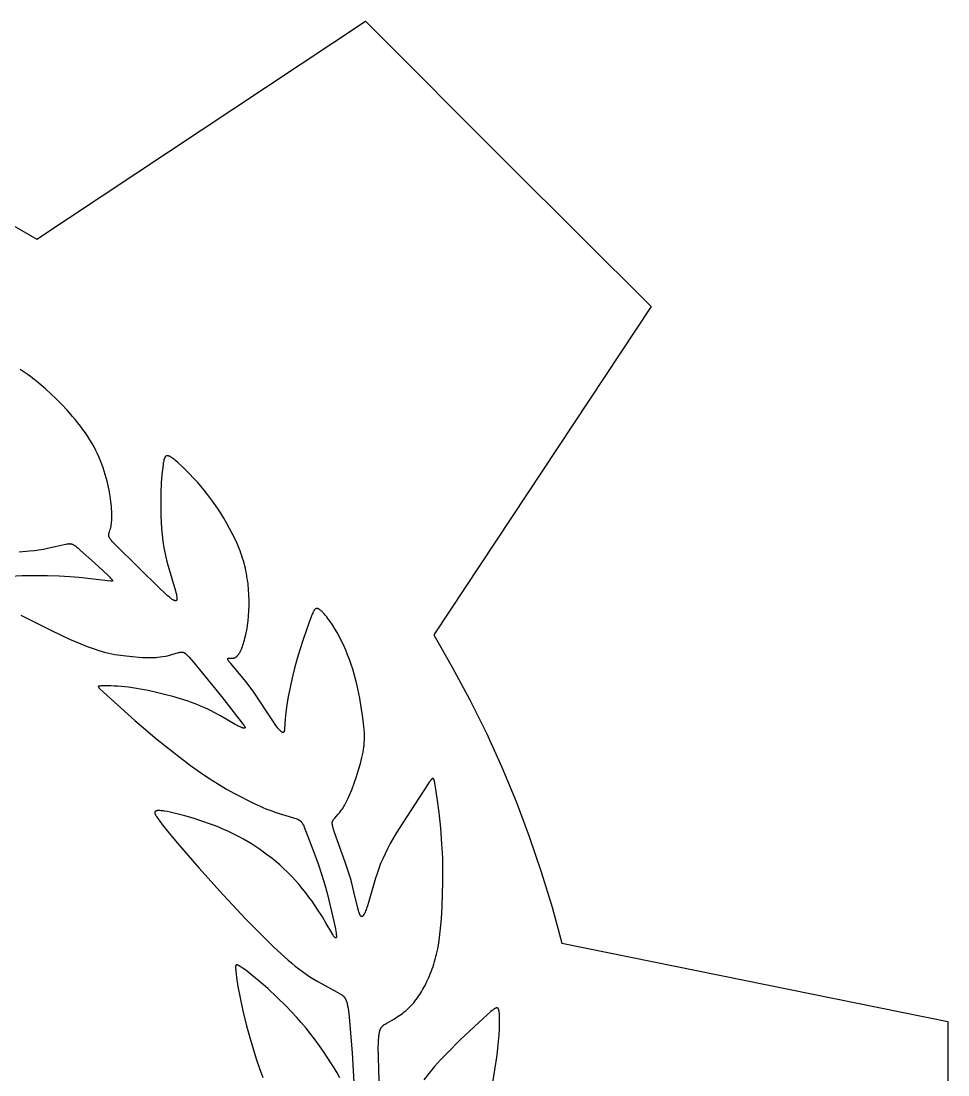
# Model space of a CAD drawing. Extents: x 8280 to 8757, y 218 to 430.
# Drawn here: x 8684.7 to 8757.4, y 323.9 to 406.6 of the extents above; entities that cross this region are included whole.
import ezdxf

# ---------------------------------------------------------------- set-up
doc = ezdxf.new("R2010")
doc.units = 0
doc.header["$MEASUREMENT"] = 0
doc.layers.add('MAKE2D$VISIBLE$CURVES', color=7, linetype='CONTINUOUS')

msp = doc.modelspace()

# ---------------------------------------------------------------- linework, layer by layer
at = {"layer": 'MAKE2D$VISIBLE$CURVES', "color": 7}
for points in [[(8683.409, 390.993), (8685.934, 389.544), (8711.734, 406.65), (8722.928, 395.431), (8734.151, 384.241), (8717.085, 358.482), (8718.546, 355.951), (8719.925, 353.374), (8721.219, 350.754), (8722.428, 348.093), (8723.55, 345.394), (8724.583, 342.66), (8725.527, 339.894), (8726.381, 337.099), (8727.143, 334.278), (8757.435, 328.14), (8757.417, 312.291)], [(8712.878, 321.812), (8712.771, 324.253), (8712.742, 325.488), (8712.741, 326.036), (8712.751, 326.509), (8712.762, 326.712), (8712.776, 326.893), (8712.784, 326.975), (8712.793, 327.053), (8712.804, 327.126), (8712.815, 327.194), (8712.827, 327.258), (8712.841, 327.318), (8712.855, 327.374), (8712.863, 327.401), (8712.871, 327.427), (8712.879, 327.452), (8712.887, 327.476), (8712.896, 327.499), (8712.905, 327.522), (8712.914, 327.543), (8712.924, 327.564), (8712.933, 327.585), (8712.943, 327.604), (8712.954, 327.623), (8712.964, 327.641), (8712.975, 327.659), (8712.987, 327.676), (8712.998, 327.693), (8713.01, 327.709), (8713.022, 327.724), (8713.034, 327.739), (8713.047, 327.754), (8713.06, 327.768), (8713.073, 327.782), (8713.087, 327.795), (8713.101, 327.809), (8713.115, 327.821), (8713.13, 327.834), (8713.144, 327.846), (8713.16, 327.858), (8713.175, 327.87), (8713.207, 327.893), (8713.24, 327.915), (8713.275, 327.937), (8713.348, 327.981), (8713.998, 328.357), (8714.214, 328.492), (8714.437, 328.642), (8714.55, 328.722), (8714.663, 328.805), (8714.776, 328.893), (8714.888, 328.984), (8714.998, 329.08), (8715.107, 329.179), (8715.213, 329.282), (8715.318, 329.389), (8715.42, 329.501), (8715.519, 329.616), (8715.617, 329.735), (8715.713, 329.857), (8715.806, 329.984), (8715.897, 330.114), (8715.987, 330.247), (8716.074, 330.384), (8716.159, 330.525), (8716.243, 330.669), (8716.324, 330.816), (8716.404, 330.966), (8716.557, 331.277), (8716.704, 331.599), (8716.842, 331.935), (8716.909, 332.108), (8716.973, 332.285), (8717.035, 332.466), (8717.094, 332.65), (8717.151, 332.839), (8717.206, 333.032), (8717.258, 333.229), (8717.307, 333.431), (8717.354, 333.637), (8717.398, 333.848), (8717.477, 334.284), (8717.544, 334.74), (8717.6, 335.211), (8717.647, 335.695), (8717.685, 336.187), (8717.741, 337.176), (8717.806, 339.078), (8717.815, 340.009), (8717.795, 340.994), (8717.736, 342.084), (8717.634, 343.3), (8717.504, 344.538), (8717.365, 345.66), (8717.239, 346.53), (8717.211, 346.692), (8717.185, 346.831), (8717.172, 346.892), (8717.16, 346.947), (8717.147, 346.996), (8717.141, 347.019), (8717.134, 347.041), (8717.128, 347.061), (8717.121, 347.079), (8717.115, 347.097), (8717.108, 347.113), (8717.105, 347.12), (8717.102, 347.128), (8717.098, 347.135), (8717.095, 347.141), (8717.091, 347.147), (8717.088, 347.153), (8717.084, 347.159), (8717.081, 347.164), (8717.077, 347.169), (8717.076, 347.172), (8717.074, 347.174), (8717.072, 347.176), (8717.07, 347.179), (8717.068, 347.181), (8717.067, 347.183), (8717.065, 347.185), (8717.063, 347.187), (8717.061, 347.188), (8717.059, 347.19), (8717.057, 347.192), (8717.055, 347.193), (8717.054, 347.195), (8717.052, 347.196), (8717.05, 347.197), (8717.048, 347.199), (8717.046, 347.2), (8717.044, 347.201), (8717.042, 347.202), (8717.04, 347.203), (8717.038, 347.204), (8717.036, 347.205), (8717.034, 347.205), (8717.032, 347.206), (8717.03, 347.207), (8717.028, 347.207), (8717.026, 347.208), (8717.024, 347.208), (8717.022, 347.208), (8717.02, 347.209), (8717.018, 347.209), (8717.016, 347.209), (8717.013, 347.209), (8717.011, 347.209), (8717.009, 347.209), (8717.007, 347.208), (8717.005, 347.208), (8717.003, 347.208), (8717, 347.207), (8716.998, 347.207), (8716.996, 347.206), (8716.994, 347.206), (8716.991, 347.205), (8716.989, 347.204), (8716.987, 347.203), (8716.984, 347.202), (8716.982, 347.201), (8716.98, 347.2), (8716.977, 347.199), (8716.975, 347.198), (8716.973, 347.197), (8716.97, 347.196), (8716.968, 347.194), (8716.965, 347.193), (8716.961, 347.19), (8716.956, 347.186), (8716.95, 347.183), (8716.945, 347.179), (8716.94, 347.174), (8716.935, 347.17), (8716.929, 347.165), (8716.924, 347.16), (8716.913, 347.149), (8716.901, 347.138), (8716.89, 347.125), (8716.878, 347.111), (8716.865, 347.096), (8716.852, 347.08), (8716.826, 347.046), (8716.797, 347.008), (8716.736, 346.92), (8716.59, 346.703), (8714.653, 343.739), (8714.146, 342.907), (8713.682, 342.096), (8713.47, 341.697), (8713.272, 341.303), (8713.089, 340.913), (8712.922, 340.526), (8712.773, 340.142), (8712.638, 339.764), (8712.517, 339.394), (8711.966, 337.473), (8711.888, 337.225), (8711.813, 337.004), (8711.777, 336.905), (8711.741, 336.813), (8711.706, 336.728), (8711.671, 336.652), (8711.654, 336.617), (8711.638, 336.585), (8711.621, 336.554), (8711.605, 336.526), (8711.589, 336.5), (8711.581, 336.487), (8711.573, 336.476), (8711.566, 336.465), (8711.558, 336.454), (8711.55, 336.444), (8711.542, 336.435), (8711.535, 336.426), (8711.527, 336.418), (8711.524, 336.414), (8711.52, 336.411), (8711.516, 336.407), (8711.513, 336.404), (8711.509, 336.401), (8711.505, 336.398), (8711.502, 336.395), (8711.498, 336.392), (8711.494, 336.389), (8711.491, 336.387), (8711.487, 336.385), (8711.484, 336.383), (8711.48, 336.381), (8711.477, 336.379), (8711.475, 336.378), (8711.473, 336.377), (8711.471, 336.377), (8711.47, 336.376), (8711.468, 336.375), (8711.466, 336.374), (8711.464, 336.374), (8711.463, 336.373), (8711.461, 336.373), (8711.459, 336.372), (8711.458, 336.372), (8711.456, 336.371), (8711.454, 336.371), (8711.452, 336.371), (8711.451, 336.37), (8711.449, 336.37), (8711.447, 336.37), (8711.446, 336.37), (8711.444, 336.37), (8711.442, 336.37), (8711.441, 336.369), (8711.439, 336.369), (8711.437, 336.369), (8711.435, 336.37), (8711.434, 336.37), (8711.432, 336.37), (8711.43, 336.37), (8711.429, 336.37), (8711.427, 336.37), (8711.425, 336.371), (8711.424, 336.371), (8711.422, 336.371), (8711.421, 336.372), (8711.419, 336.372), (8711.417, 336.373), (8711.416, 336.373), (8711.414, 336.374), (8711.412, 336.374), (8711.411, 336.375), (8711.409, 336.375), (8711.407, 336.376), (8711.406, 336.377), (8711.404, 336.378), (8711.403, 336.378), (8711.401, 336.379), (8711.399, 336.38), (8711.398, 336.381), (8711.396, 336.382), (8711.393, 336.384), (8711.39, 336.386), (8711.387, 336.388), (8711.383, 336.391), (8711.38, 336.393), (8711.377, 336.396), (8711.374, 336.399), (8711.371, 336.402), (8711.368, 336.405), (8711.365, 336.408), (8711.361, 336.412), (8711.358, 336.415), (8711.355, 336.419), (8711.352, 336.423), (8711.349, 336.427), (8711.346, 336.431), (8711.34, 336.439), (8711.334, 336.448), (8711.328, 336.458), (8711.322, 336.468), (8711.315, 336.479), (8711.309, 336.49), (8711.303, 336.502), (8711.291, 336.527), (8711.28, 336.554), (8711.268, 336.584), (8711.256, 336.615), (8711.232, 336.683), (8711.208, 336.758), (8711.184, 336.841), (8711.135, 337.026), (8710.831, 338.318), (8710.653, 339), (8710.546, 339.378), (8710.424, 339.779), (8710.138, 340.642), (8709.31, 342.978), (8709.229, 343.224), (8709.198, 343.327), (8709.173, 343.419), (8709.162, 343.461), (8709.153, 343.501), (8709.145, 343.538), (8709.139, 343.573), (8709.133, 343.606), (8709.13, 343.637), (8709.128, 343.652), (8709.127, 343.666), (8709.126, 343.68), (8709.125, 343.693), (8709.125, 343.706), (8709.125, 343.719), (8709.126, 343.731), (8709.126, 343.743), (8709.127, 343.755), (8709.128, 343.767), (8709.13, 343.778), (8709.132, 343.788), (8709.134, 343.799), (8709.136, 343.809), (8709.139, 343.82), (8709.142, 343.83), (8709.145, 343.839), (8709.148, 343.849), (8709.152, 343.858), (8709.156, 343.868), (8709.16, 343.877), (8709.165, 343.886), (8709.17, 343.895), (8709.175, 343.904), (8709.18, 343.912), (8709.185, 343.921), (8709.191, 343.93), (8709.197, 343.939), (8709.21, 343.957), (8709.223, 343.974), (8709.253, 344.011), (8709.322, 344.092), (8709.593, 344.399), (8709.698, 344.527), (8709.752, 344.596), (8709.807, 344.669), (8709.863, 344.746), (8709.918, 344.826), (8709.974, 344.911), (8710.03, 344.999), (8710.086, 345.092), (8710.141, 345.189), (8710.195, 345.29), (8710.249, 345.394), (8710.356, 345.613), (8710.46, 345.843), (8710.563, 346.082), (8710.662, 346.33), (8710.852, 346.842), (8711.029, 347.364), (8711.19, 347.881), (8711.331, 348.381), (8711.448, 348.848), (8711.498, 349.067), (8711.54, 349.276), (8711.576, 349.481), (8711.605, 349.683), (8711.617, 349.784), (8711.627, 349.886), (8711.635, 349.989), (8711.642, 350.093), (8711.646, 350.199), (8711.649, 350.307), (8711.65, 350.531), (8711.643, 350.767), (8711.629, 351.017), (8711.608, 351.28), (8711.58, 351.557), (8711.504, 352.151), (8711.404, 352.8), (8711.281, 353.502), (8711.13, 354.244), (8711.043, 354.624), (8710.947, 355.008), (8710.843, 355.394), (8710.73, 355.779), (8710.607, 356.162), (8710.474, 356.542), (8710.333, 356.915), (8710.183, 357.282), (8710.026, 357.641), (8709.861, 357.99), (8709.69, 358.328), (8709.512, 358.654), (8709.329, 358.965), (8709.143, 359.258), (8708.958, 359.531), (8708.867, 359.658), (8708.777, 359.778), (8708.689, 359.892), (8708.603, 359.998), (8708.519, 360.096), (8708.439, 360.185), (8708.361, 360.266), (8708.324, 360.303), (8708.288, 360.337), (8708.253, 360.369), (8708.218, 360.399), (8708.185, 360.426), (8708.154, 360.45), (8708.138, 360.461), (8708.123, 360.471), (8708.108, 360.481), (8708.094, 360.491), (8708.079, 360.499), (8708.065, 360.507), (8708.052, 360.514), (8708.038, 360.521), (8708.025, 360.527), (8708.018, 360.529), (8708.012, 360.532), (8708.005, 360.534), (8707.999, 360.536), (8707.993, 360.538), (8707.986, 360.54), (8707.98, 360.542), (8707.974, 360.544), (8707.968, 360.545), (8707.962, 360.546), (8707.956, 360.547), (8707.95, 360.548), (8707.944, 360.549), (8707.938, 360.55), (8707.933, 360.55), (8707.927, 360.551), (8707.921, 360.551), (8707.916, 360.551), (8707.91, 360.55), (8707.904, 360.55), (8707.899, 360.55), (8707.893, 360.549), (8707.888, 360.548), (8707.883, 360.547), (8707.877, 360.546), (8707.872, 360.545), (8707.867, 360.543), (8707.861, 360.542), (8707.856, 360.54), (8707.851, 360.538), (8707.846, 360.536), (8707.841, 360.534), (8707.836, 360.532), (8707.831, 360.529), (8707.826, 360.526), (8707.821, 360.524), (8707.816, 360.521), (8707.811, 360.518), (8707.806, 360.514), (8707.801, 360.511), (8707.796, 360.507), (8707.792, 360.504), (8707.787, 360.5), (8707.782, 360.496), (8707.777, 360.491), (8707.772, 360.487), (8707.768, 360.483), (8707.763, 360.478), (8707.754, 360.468), (8707.744, 360.458), (8707.735, 360.447), (8707.726, 360.435), (8707.717, 360.423), (8707.708, 360.411), (8707.699, 360.397), (8707.69, 360.383), (8707.681, 360.369), (8707.663, 360.338), (8707.644, 360.305), (8707.626, 360.27), (8707.608, 360.232), (8707.589, 360.192), (8707.551, 360.106), (8707.47, 359.907), (8707.282, 359.409), (8707.066, 358.802), (8706.836, 358.117), (8706.603, 357.383), (8706.378, 356.626), (8706.169, 355.862), (8705.979, 355.102), (8705.814, 354.36), (8705.678, 353.648), (8705.57, 352.984), (8705.49, 352.386), (8705.437, 351.871), (8705.382, 351.081), (8705.376, 351.025), (8705.372, 351), (8705.368, 350.976), (8705.364, 350.954), (8705.36, 350.934), (8705.357, 350.924), (8705.355, 350.915), (8705.352, 350.906), (8705.349, 350.898), (8705.346, 350.89), (8705.343, 350.882), (8705.342, 350.878), (8705.34, 350.875), (8705.339, 350.871), (8705.337, 350.868), (8705.335, 350.865), (8705.334, 350.862), (8705.332, 350.859), (8705.33, 350.856), (8705.328, 350.853), (8705.326, 350.85), (8705.325, 350.848), (8705.323, 350.845), (8705.321, 350.843), (8705.319, 350.84), (8705.317, 350.838), (8705.315, 350.836), (8705.313, 350.835), (8705.312, 350.834), (8705.311, 350.833), (8705.31, 350.832), (8705.309, 350.831), (8705.308, 350.83), (8705.307, 350.83), (8705.306, 350.829), (8705.305, 350.828), (8705.304, 350.827), (8705.302, 350.826), (8705.301, 350.826), (8705.3, 350.825), (8705.299, 350.824), (8705.298, 350.824), (8705.296, 350.823), (8705.295, 350.822), (8705.294, 350.822), (8705.293, 350.821), (8705.292, 350.821), (8705.29, 350.82), (8705.289, 350.82), (8705.288, 350.819), (8705.286, 350.819), (8705.285, 350.818), (8705.284, 350.818), (8705.283, 350.818), (8705.281, 350.817), (8705.28, 350.817), (8705.278, 350.817), (8705.277, 350.817), (8705.276, 350.816), (8705.274, 350.816), (8705.273, 350.816), (8705.272, 350.816), (8705.27, 350.816), (8705.269, 350.816), (8705.267, 350.815), (8705.264, 350.815), (8705.261, 350.815), (8705.258, 350.816), (8705.255, 350.816), (8705.252, 350.816), (8705.249, 350.816), (8705.246, 350.817), (8705.243, 350.818), (8705.24, 350.818), (8705.237, 350.819), (8705.233, 350.82), (8705.23, 350.821), (8705.227, 350.822), (8705.223, 350.823), (8705.22, 350.825), (8705.216, 350.826), (8705.213, 350.827), (8705.209, 350.829), (8705.205, 350.831), (8705.198, 350.834), (8705.191, 350.838), (8705.183, 350.843), (8705.175, 350.847), (8705.167, 350.853), (8705.159, 350.858), (8705.151, 350.864), (8705.142, 350.87), (8705.134, 350.877), (8705.116, 350.891), (8705.098, 350.907), (8705.079, 350.924), (8705.06, 350.943), (8705.04, 350.963), (8704.998, 351.007), (8704.954, 351.056), (8704.908, 351.111), (8704.859, 351.171), (8704.809, 351.236), (8704.701, 351.381), (8704.462, 351.725), (8702.962, 353.993), (8702.613, 354.475), (8702.429, 354.716), (8702.239, 354.956), (8701.161, 356.225), (8701.1, 356.3), (8701.047, 356.368), (8701.024, 356.399), (8701.003, 356.428), (8700.985, 356.456), (8700.968, 356.48), (8700.961, 356.492), (8700.955, 356.503), (8700.949, 356.514), (8700.944, 356.524), (8700.939, 356.533), (8700.935, 356.542), (8700.933, 356.547), (8700.932, 356.551), (8700.93, 356.555), (8700.929, 356.559), (8700.928, 356.563), (8700.927, 356.567), (8700.926, 356.57), (8700.925, 356.574), (8700.924, 356.577), (8700.924, 356.581), (8700.923, 356.582), (8700.923, 356.584), (8700.923, 356.586), (8700.923, 356.587), (8700.923, 356.589), (8700.923, 356.59), (8700.923, 356.592), (8700.923, 356.593), (8700.923, 356.595), (8700.923, 356.596), (8700.923, 356.597), (8700.923, 356.599), (8700.923, 356.6), (8700.923, 356.601), (8700.923, 356.603), (8700.924, 356.604), (8700.924, 356.605), (8700.924, 356.606), (8700.925, 356.608), (8700.925, 356.609), (8700.925, 356.61), (8700.926, 356.611), (8700.926, 356.612), (8700.927, 356.613), (8700.927, 356.614), (8700.928, 356.615), (8700.928, 356.616), (8700.929, 356.617), (8700.93, 356.618), (8700.93, 356.619), (8700.931, 356.62), (8700.932, 356.621), (8700.932, 356.622), (8700.933, 356.623), (8700.934, 356.624), (8700.935, 356.625), (8700.936, 356.626), (8700.936, 356.626), (8700.937, 356.627), (8700.938, 356.628), (8700.939, 356.629), (8700.94, 356.629), (8700.941, 356.63), (8700.942, 356.631), (8700.943, 356.632), (8700.944, 356.632), (8700.945, 356.633), (8700.946, 356.633), (8700.948, 356.634), (8700.949, 356.635), (8700.95, 356.635), (8700.951, 356.636), (8700.952, 356.636), (8700.954, 356.637), (8700.956, 356.638), (8700.959, 356.639), (8700.962, 356.64), (8700.965, 356.641), (8700.968, 356.641), (8700.971, 356.642), (8700.974, 356.643), (8700.977, 356.643), (8700.98, 356.644), (8700.987, 356.645), (8700.995, 356.646), (8701.002, 356.646), (8701.01, 356.647), (8701.018, 356.647), (8701.035, 356.648), (8701.072, 356.647), (8701.201, 356.643), (8701.224, 356.643), (8701.248, 356.643), (8701.271, 356.644), (8701.295, 356.646), (8701.319, 356.648), (8701.331, 356.65), (8701.342, 356.652), (8701.354, 356.654), (8701.366, 356.656), (8701.378, 356.658), (8701.389, 356.661), (8701.401, 356.664), (8701.412, 356.667), (8701.424, 356.671), (8701.435, 356.675), (8701.447, 356.679), (8701.458, 356.683), (8701.469, 356.688), (8701.481, 356.692), (8701.492, 356.698), (8701.503, 356.703), (8701.515, 356.709), (8701.526, 356.715), (8701.537, 356.721), (8701.548, 356.728), (8701.559, 356.735), (8701.57, 356.742), (8701.581, 356.75), (8701.592, 356.758), (8701.603, 356.766), (8701.614, 356.775), (8701.625, 356.784), (8701.636, 356.793), (8701.647, 356.803), (8701.658, 356.813), (8701.669, 356.823), (8701.679, 356.834), (8701.69, 356.845), (8701.701, 356.857), (8701.722, 356.881), (8701.744, 356.907), (8701.765, 356.934), (8701.786, 356.963), (8701.807, 356.994), (8701.828, 357.026), (8701.849, 357.06), (8701.87, 357.095), (8701.891, 357.133), (8701.912, 357.172), (8701.933, 357.213), (8701.954, 357.257), (8701.995, 357.348), (8702.037, 357.448), (8702.078, 357.556), (8702.119, 357.672), (8702.16, 357.796), (8702.2, 357.927), (8702.239, 358.065), (8702.277, 358.21), (8702.35, 358.519), (8702.417, 358.851), (8702.475, 359.203), (8702.524, 359.574), (8702.562, 359.961), (8702.588, 360.361), (8702.6, 360.772), (8702.6, 361.191), (8702.586, 361.614), (8702.559, 362.04), (8702.517, 362.464), (8702.491, 362.675), (8702.462, 362.885), (8702.428, 363.093), (8702.391, 363.298), (8702.351, 363.502), (8702.307, 363.703), (8702.259, 363.903), (8702.207, 364.101), (8702.151, 364.297), (8702.092, 364.492), (8702.029, 364.687), (8701.962, 364.88), (8701.891, 365.073), (8701.816, 365.266), (8701.655, 365.652), (8701.478, 366.04), (8701.285, 366.432), (8701.076, 366.83), (8700.854, 367.229), (8700.619, 367.629), (8700.375, 368.024), (8700.123, 368.413), (8699.866, 368.791), (8699.605, 369.157), (8699.344, 369.505), (8699.083, 369.835), (8698.825, 370.145), (8698.57, 370.437), (8698.322, 370.71), (8697.847, 371.203), (8697.413, 371.629), (8697.029, 371.987), (8696.858, 372.139), (8696.777, 372.206), (8696.7, 372.268), (8696.627, 372.325), (8696.557, 372.375), (8696.524, 372.398), (8696.491, 372.419), (8696.46, 372.439), (8696.429, 372.457), (8696.399, 372.473), (8696.37, 372.487), (8696.356, 372.494), (8696.342, 372.5), (8696.329, 372.506), (8696.315, 372.511), (8696.302, 372.516), (8696.289, 372.521), (8696.277, 372.525), (8696.264, 372.528), (8696.252, 372.531), (8696.24, 372.534), (8696.234, 372.535), (8696.229, 372.536), (8696.223, 372.537), (8696.217, 372.538), (8696.212, 372.538), (8696.206, 372.539), (8696.2, 372.539), (8696.195, 372.539), (8696.19, 372.54), (8696.184, 372.54), (8696.179, 372.54), (8696.174, 372.539), (8696.169, 372.539), (8696.164, 372.539), (8696.158, 372.538), (8696.153, 372.537), (8696.149, 372.537), (8696.144, 372.536), (8696.139, 372.535), (8696.134, 372.534), (8696.129, 372.532), (8696.125, 372.531), (8696.12, 372.529), (8696.116, 372.528), (8696.111, 372.526), (8696.107, 372.524), (8696.102, 372.522), (8696.098, 372.52), (8696.093, 372.518), (8696.089, 372.516), (8696.085, 372.513), (8696.081, 372.51), (8696.077, 372.508), (8696.073, 372.505), (8696.069, 372.502), (8696.065, 372.499), (8696.061, 372.496), (8696.057, 372.492), (8696.053, 372.489), (8696.049, 372.485), (8696.045, 372.482), (8696.042, 372.478), (8696.038, 372.474), (8696.034, 372.47), (8696.031, 372.466), (8696.027, 372.461), (8696.024, 372.457), (8696.02, 372.452), (8696.017, 372.448), (8696.013, 372.443), (8696.007, 372.433), (8696, 372.423), (8695.994, 372.412), (8695.988, 372.4), (8695.982, 372.388), (8695.976, 372.376), (8695.97, 372.363), (8695.964, 372.35), (8695.958, 372.336), (8695.953, 372.321), (8695.948, 372.306), (8695.937, 372.275), (8695.927, 372.242), (8695.918, 372.206), (8695.909, 372.169), (8695.9, 372.13), (8695.883, 372.045), (8695.867, 371.952), (8695.852, 371.851), (8695.822, 371.624), (8695.765, 371.072), (8695.714, 370.401), (8695.677, 369.625), (8695.662, 368.76), (8695.665, 368.298), (8695.677, 367.82), (8695.698, 367.331), (8695.732, 366.833), (8695.778, 366.33), (8695.838, 365.826), (8695.914, 365.324), (8695.958, 365.075), (8696.007, 364.828), (8696.06, 364.583), (8696.117, 364.341), (8696.239, 363.87), (8696.824, 361.931), (8696.862, 361.793), (8696.893, 361.667), (8696.906, 361.61), (8696.917, 361.555), (8696.926, 361.504), (8696.933, 361.457), (8696.936, 361.435), (8696.938, 361.413), (8696.94, 361.392), (8696.941, 361.372), (8696.941, 361.353), (8696.942, 361.335), (8696.941, 361.318), (8696.941, 361.31), (8696.94, 361.302), (8696.94, 361.294), (8696.939, 361.286), (8696.938, 361.279), (8696.937, 361.271), (8696.936, 361.264), (8696.935, 361.258), (8696.933, 361.251), (8696.932, 361.245), (8696.93, 361.239), (8696.928, 361.233), (8696.926, 361.227), (8696.925, 361.224), (8696.924, 361.222), (8696.923, 361.219), (8696.922, 361.216), (8696.921, 361.214), (8696.919, 361.211), (8696.918, 361.209), (8696.917, 361.206), (8696.915, 361.204), (8696.914, 361.202), (8696.913, 361.2), (8696.911, 361.197), (8696.91, 361.195), (8696.908, 361.193), (8696.907, 361.191), (8696.905, 361.189), (8696.904, 361.187), (8696.902, 361.186), (8696.9, 361.184), (8696.899, 361.182), (8696.897, 361.18), (8696.895, 361.179), (8696.893, 361.177), (8696.891, 361.176), (8696.889, 361.174), (8696.887, 361.173), (8696.885, 361.172), (8696.883, 361.17), (8696.881, 361.169), (8696.879, 361.168), (8696.877, 361.167), (8696.875, 361.166), (8696.873, 361.165), (8696.871, 361.164), (8696.868, 361.163), (8696.866, 361.162), (8696.864, 361.161), (8696.861, 361.16), (8696.859, 361.16), (8696.857, 361.159), (8696.854, 361.159), (8696.852, 361.158), (8696.849, 361.158), (8696.846, 361.157), (8696.844, 361.157), (8696.841, 361.157), (8696.838, 361.156), (8696.836, 361.156), (8696.833, 361.156), (8696.83, 361.156), (8696.827, 361.156), (8696.824, 361.156), (8696.821, 361.156), (8696.818, 361.156), (8696.812, 361.157), (8696.806, 361.157), (8696.8, 361.158), (8696.793, 361.159), (8696.786, 361.161), (8696.78, 361.162), (8696.773, 361.164), (8696.765, 361.166), (8696.758, 361.168), (8696.751, 361.171), (8696.743, 361.174), (8696.735, 361.177), (8696.719, 361.183), (8696.703, 361.19), (8696.685, 361.199), (8696.667, 361.208), (8696.649, 361.218), (8696.63, 361.229), (8696.61, 361.241), (8696.568, 361.267), (8696.524, 361.297), (8696.476, 361.331), (8696.426, 361.368), (8696.318, 361.454), (8696.199, 361.554), (8695.927, 361.797), (8695.617, 362.087), (8692.12, 365.539), (8691.943, 365.725), (8691.867, 365.809), (8691.801, 365.886), (8691.771, 365.923), (8691.743, 365.958), (8691.718, 365.992), (8691.695, 366.024), (8691.675, 366.055), (8691.666, 366.07), (8691.657, 366.084), (8691.649, 366.098), (8691.641, 366.112), (8691.634, 366.126), (8691.627, 366.139), (8691.621, 366.153), (8691.616, 366.166), (8691.611, 366.178), (8691.606, 366.191), (8691.602, 366.203), (8691.598, 366.215), (8691.595, 366.227), (8691.592, 366.239), (8691.59, 366.251), (8691.588, 366.263), (8691.586, 366.274), (8691.585, 366.286), (8691.584, 366.297), (8691.584, 366.308), (8691.584, 366.319), (8691.584, 366.331), (8691.585, 366.342), (8691.586, 366.353), (8691.587, 366.364), (8691.588, 366.375), (8691.59, 366.386), (8691.592, 366.398), (8691.595, 366.409), (8691.597, 366.42), (8691.603, 366.444), (8691.61, 366.467), (8691.618, 366.491), (8691.686, 366.687), (8691.707, 366.754), (8691.718, 366.79), (8691.729, 366.828), (8691.739, 366.869), (8691.749, 366.911), (8691.758, 366.955), (8691.767, 367.001), (8691.783, 367.101), (8691.797, 367.209), (8691.809, 367.325), (8691.818, 367.45), (8691.824, 367.583), (8691.827, 367.725), (8691.827, 367.875), (8691.824, 368.033), (8691.818, 368.2), (8691.807, 368.375), (8691.793, 368.558), (8691.752, 368.948), (8691.694, 369.371), (8691.616, 369.824), (8691.569, 370.061), (8691.516, 370.305), (8691.456, 370.554), (8691.39, 370.808), (8691.317, 371.067), (8691.236, 371.33), (8691.148, 371.596), (8691.051, 371.865), (8690.946, 372.137), (8690.832, 372.41), (8690.708, 372.685), (8690.575, 372.96), (8690.431, 373.235), (8690.277, 373.51), (8690.113, 373.784), (8689.938, 374.056), (8689.755, 374.326), (8689.564, 374.594), (8689.366, 374.858), (8689.163, 375.118), (8688.955, 375.375), (8688.744, 375.626), (8688.314, 376.112), (8687.884, 376.573), (8687.46, 377.004), (8687.051, 377.4), (8686.664, 377.759), (8686.297, 378.083), (8685.946, 378.375), (8685.607, 378.639), (8685.441, 378.762), (8685.277, 378.878), (8685.115, 378.99), (8684.952, 379.097), (8684.791, 379.199), (8684.629, 379.297)], [(8684.562, 364.994), (8685.366, 365.064), (8685.749, 365.108), (8686.115, 365.159), (8686.464, 365.216), (8686.792, 365.277), (8687.383, 365.404), (8688.08, 365.568), (8688.255, 365.605), (8688.331, 365.62), (8688.367, 365.625), (8688.401, 365.63), (8688.433, 365.634), (8688.465, 365.637), (8688.48, 365.638), (8688.495, 365.638), (8688.51, 365.639), (8688.525, 365.639), (8688.539, 365.638), (8688.554, 365.638), (8688.568, 365.637), (8688.582, 365.635), (8688.596, 365.634), (8688.61, 365.632), (8688.623, 365.629), (8688.637, 365.627), (8688.651, 365.624), (8688.664, 365.62), (8688.678, 365.616), (8688.692, 365.612), (8688.705, 365.607), (8688.719, 365.602), (8688.733, 365.597), (8688.747, 365.591), (8688.761, 365.584), (8688.775, 365.577), (8688.79, 365.57), (8688.804, 365.562), (8688.819, 365.554), (8688.834, 365.546), (8688.864, 365.527), (8688.896, 365.506), (8688.928, 365.483), (8688.963, 365.458), (8688.998, 365.431), (8689.075, 365.37), (8689.159, 365.3), (8689.355, 365.13), (8690.46, 364.137), (8691.507, 363.165), (8691.67, 363.005), (8691.733, 362.941), (8691.785, 362.886), (8691.806, 362.862), (8691.825, 362.84), (8691.842, 362.82), (8691.849, 362.811), (8691.856, 362.802), (8691.862, 362.793), (8691.867, 362.785), (8691.872, 362.778), (8691.876, 362.771), (8691.878, 362.768), (8691.88, 362.764), (8691.882, 362.761), (8691.883, 362.758), (8691.885, 362.755), (8691.886, 362.752), (8691.887, 362.749), (8691.888, 362.747), (8691.888, 362.745), (8691.889, 362.744), (8691.889, 362.743), (8691.889, 362.741), (8691.89, 362.74), (8691.89, 362.739), (8691.89, 362.738), (8691.891, 362.737), (8691.891, 362.736), (8691.891, 362.734), (8691.891, 362.733), (8691.891, 362.732), (8691.891, 362.731), (8691.891, 362.73), (8691.891, 362.729), (8691.891, 362.728), (8691.891, 362.727), (8691.891, 362.726), (8691.891, 362.725), (8691.89, 362.724), (8691.89, 362.723), (8691.89, 362.723), (8691.89, 362.722), (8691.889, 362.721), (8691.889, 362.72), (8691.889, 362.719), (8691.888, 362.719), (8691.888, 362.718), (8691.888, 362.717), (8691.887, 362.716), (8691.887, 362.716), (8691.886, 362.715), (8691.886, 362.714), (8691.885, 362.714), (8691.884, 362.713), (8691.884, 362.712), (8691.883, 362.712), (8691.882, 362.711), (8691.882, 362.711), (8691.881, 362.71), (8691.88, 362.709), (8691.879, 362.709), (8691.878, 362.708), (8691.878, 362.708), (8691.877, 362.707), (8691.876, 362.707), (8691.875, 362.707), (8691.874, 362.706), (8691.873, 362.706), (8691.872, 362.705), (8691.871, 362.705), (8691.87, 362.705), (8691.869, 362.704), (8691.867, 362.704), (8691.865, 362.703), (8691.863, 362.703), (8691.86, 362.702), (8691.857, 362.702), (8691.855, 362.701), (8691.852, 362.701), (8691.849, 362.701), (8691.843, 362.7), (8691.836, 362.7), (8691.829, 362.7), (8691.822, 362.7), (8691.815, 362.7), (8691.799, 362.7), (8691.763, 362.703), (8691.722, 362.706), (8689.278, 362.975), (8688.541, 363.041), (8687.705, 363.092), (8686.778, 363.12), (8685.795, 363.125), (8684.802, 363.109), (8683.842, 363.074)], [(8684.701, 360.018), (8687.084, 358.816), (8688.513, 358.148), (8689.215, 357.844), (8689.886, 357.574), (8690.206, 357.454), (8690.513, 357.346), (8690.807, 357.249), (8691.084, 357.165), (8691.345, 357.095), (8691.591, 357.037), (8691.827, 356.989), (8692.055, 356.949), (8692.28, 356.916), (8692.961, 356.835), (8693.954, 356.733), (8694.208, 356.715), (8694.462, 356.701), (8694.711, 356.694), (8694.833, 356.693), (8694.954, 356.695), (8695.072, 356.699), (8695.189, 356.705), (8695.303, 356.712), (8695.414, 356.722), (8695.63, 356.746), (8695.836, 356.776), (8696.029, 356.811), (8696.21, 356.848), (8696.378, 356.888), (8696.532, 356.928), (8697.063, 357.085), (8697.108, 357.097), (8697.152, 357.107), (8697.173, 357.111), (8697.194, 357.115), (8697.214, 357.118), (8697.234, 357.121), (8697.254, 357.124), (8697.273, 357.125), (8697.292, 357.126), (8697.31, 357.127), (8697.328, 357.127), (8697.338, 357.127), (8697.346, 357.126), (8697.355, 357.126), (8697.364, 357.125), (8697.373, 357.124), (8697.382, 357.123), (8697.39, 357.121), (8697.399, 357.12), (8697.408, 357.118), (8697.417, 357.116), (8697.425, 357.114), (8697.434, 357.111), (8697.443, 357.108), (8697.452, 357.105), (8697.461, 357.102), (8697.47, 357.098), (8697.479, 357.094), (8697.488, 357.09), (8697.497, 357.086), (8697.507, 357.081), (8697.516, 357.076), (8697.526, 357.07), (8697.536, 357.064), (8697.546, 357.058), (8697.556, 357.051), (8697.566, 357.044), (8697.587, 357.029), (8697.609, 357.012), (8697.632, 356.993), (8697.656, 356.973), (8697.681, 356.95), (8697.707, 356.926), (8697.763, 356.871), (8697.825, 356.807), (8697.893, 356.734), (8698.05, 356.558), (8698.241, 356.336), (8700.447, 353.635), (8702.159, 351.433), (8702.187, 351.395), (8702.211, 351.36), (8702.222, 351.343), (8702.232, 351.328), (8702.242, 351.313), (8702.25, 351.299), (8702.257, 351.285), (8702.26, 351.279), (8702.263, 351.272), (8702.266, 351.266), (8702.269, 351.26), (8702.271, 351.254), (8702.273, 351.249), (8702.275, 351.243), (8702.277, 351.238), (8702.277, 351.235), (8702.278, 351.233), (8702.279, 351.23), (8702.279, 351.228), (8702.28, 351.225), (8702.28, 351.223), (8702.28, 351.22), (8702.281, 351.218), (8702.281, 351.216), (8702.281, 351.214), (8702.281, 351.211), (8702.281, 351.209), (8702.281, 351.207), (8702.281, 351.205), (8702.281, 351.203), (8702.281, 351.201), (8702.28, 351.199), (8702.28, 351.198), (8702.28, 351.197), (8702.28, 351.196), (8702.28, 351.195), (8702.279, 351.194), (8702.279, 351.193), (8702.279, 351.192), (8702.279, 351.191), (8702.278, 351.19), (8702.278, 351.19), (8702.278, 351.189), (8702.277, 351.188), (8702.277, 351.187), (8702.277, 351.186), (8702.276, 351.185), (8702.276, 351.184), (8702.275, 351.184), (8702.275, 351.183), (8702.274, 351.182), (8702.274, 351.181), (8702.273, 351.18), (8702.273, 351.18), (8702.272, 351.179), (8702.272, 351.178), (8702.271, 351.177), (8702.271, 351.177), (8702.27, 351.176), (8702.269, 351.175), (8702.269, 351.175), (8702.268, 351.174), (8702.268, 351.173), (8702.267, 351.173), (8702.266, 351.172), (8702.265, 351.171), (8702.265, 351.171), (8702.264, 351.17), (8702.263, 351.17), (8702.262, 351.169), (8702.262, 351.168), (8702.261, 351.168), (8702.26, 351.167), (8702.259, 351.167), (8702.258, 351.166), (8702.257, 351.166), (8702.256, 351.165), (8702.255, 351.165), (8702.254, 351.164), (8702.252, 351.163), (8702.25, 351.162), (8702.247, 351.161), (8702.245, 351.161), (8702.243, 351.16), (8702.241, 351.159), (8702.238, 351.159), (8702.236, 351.158), (8702.233, 351.158), (8702.231, 351.157), (8702.228, 351.157), (8702.225, 351.156), (8702.222, 351.156), (8702.219, 351.156), (8702.216, 351.156), (8702.213, 351.155), (8702.21, 351.155), (8702.204, 351.155), (8702.197, 351.156), (8702.19, 351.156), (8702.182, 351.157), (8702.174, 351.157), (8702.166, 351.159), (8702.158, 351.16), (8702.149, 351.161), (8702.14, 351.163), (8702.121, 351.167), (8702.101, 351.173), (8702.08, 351.179), (8702.057, 351.186), (8702.032, 351.194), (8702.007, 351.204), (8701.951, 351.225), (8701.89, 351.252), (8701.823, 351.282), (8701.751, 351.318), (8701.672, 351.359), (8701.496, 351.454), (8700.369, 352.114), (8699.867, 352.393), (8699.618, 352.523), (8699.37, 352.645), (8699.123, 352.76), (8698.873, 352.869), (8698.619, 352.974), (8698.359, 353.074), (8698.091, 353.172), (8697.814, 353.267), (8697.229, 353.454), (8696.611, 353.634), (8695.974, 353.805), (8695.331, 353.963), (8694.692, 354.106), (8694.063, 354.23), (8693.753, 354.283), (8693.447, 354.331), (8693.145, 354.372), (8692.847, 354.406), (8692.555, 354.432), (8692.271, 354.452), (8692.001, 354.466), (8691.748, 354.474), (8691.308, 354.478), (8691.129, 354.474), (8690.984, 354.469), (8690.925, 354.465), (8690.899, 354.463), (8690.876, 354.461), (8690.855, 354.458), (8690.845, 354.456), (8690.836, 354.455), (8690.827, 354.453), (8690.819, 354.451), (8690.815, 354.45), (8690.811, 354.449), (8690.808, 354.448), (8690.805, 354.447), (8690.801, 354.445), (8690.798, 354.444), (8690.795, 354.443), (8690.793, 354.442), (8690.791, 354.441), (8690.79, 354.44), (8690.789, 354.44), (8690.788, 354.439), (8690.786, 354.438), (8690.785, 354.437), (8690.784, 354.437), (8690.783, 354.436), (8690.782, 354.435), (8690.781, 354.434), (8690.78, 354.433), (8690.779, 354.433), (8690.778, 354.432), (8690.777, 354.431), (8690.777, 354.43), (8690.776, 354.429), (8690.775, 354.428), (8690.774, 354.427), (8690.774, 354.427), (8690.773, 354.426), (8690.773, 354.425), (8690.772, 354.424), (8690.772, 354.423), (8690.771, 354.422), (8690.771, 354.421), (8690.77, 354.42), (8690.77, 354.419), (8690.77, 354.418), (8690.769, 354.417), (8690.769, 354.416), (8690.769, 354.415), (8690.769, 354.413), (8690.768, 354.412), (8690.768, 354.411), (8690.768, 354.41), (8690.768, 354.409), (8690.768, 354.408), (8690.768, 354.406), (8690.768, 354.405), (8690.768, 354.404), (8690.769, 354.403), (8690.769, 354.401), (8690.769, 354.4), (8690.769, 354.399), (8690.77, 354.398), (8690.77, 354.396), (8690.77, 354.395), (8690.771, 354.394), (8690.771, 354.392), (8690.772, 354.391), (8690.772, 354.389), (8690.773, 354.388), (8690.774, 354.385), (8690.775, 354.382), (8690.777, 354.379), (8690.778, 354.376), (8690.78, 354.372), (8690.782, 354.369), (8690.784, 354.366), (8690.787, 354.362), (8690.792, 354.355), (8690.797, 354.347), (8690.803, 354.339), (8690.81, 354.331), (8690.817, 354.322), (8690.834, 354.304), (8690.853, 354.284), (8690.898, 354.238), (8691.174, 353.98), (8693.629, 351.75), (8695.388, 350.271), (8697.182, 348.852), (8698.01, 348.232), (8698.783, 347.681), (8699.507, 347.191), (8700.191, 346.759), (8700.839, 346.379), (8701.449, 346.044), (8703.01, 345.249), (8703.458, 345.036), (8703.68, 344.936), (8703.906, 344.841), (8704.138, 344.749), (8704.38, 344.66), (8704.633, 344.574), (8706.096, 344.127), (8706.274, 344.066), (8706.351, 344.037), (8706.386, 344.023), (8706.42, 344.008), (8706.452, 343.994), (8706.482, 343.978), (8706.497, 343.971), (8706.511, 343.963), (8706.525, 343.955), (8706.539, 343.946), (8706.552, 343.938), (8706.565, 343.929), (8706.577, 343.92), (8706.59, 343.911), (8706.602, 343.902), (8706.614, 343.892), (8706.626, 343.882), (8706.637, 343.872), (8706.648, 343.861), (8706.659, 343.85), (8706.67, 343.839), (8706.681, 343.827), (8706.692, 343.815), (8706.702, 343.803), (8706.712, 343.79), (8706.723, 343.776), (8706.733, 343.762), (8706.743, 343.748), (8706.753, 343.733), (8706.763, 343.718), (8706.783, 343.685), (8706.803, 343.65), (8706.823, 343.613), (8706.843, 343.574), (8706.884, 343.486), (8706.928, 343.387), (8707.081, 343.008), (8707.679, 341.435), (8708.013, 340.511), (8708.313, 339.63), (8708.549, 338.868), (8708.729, 338.207), (8709.268, 335.891), (8709.371, 335.402), (8709.409, 335.196), (8709.423, 335.105), (8709.435, 335.024), (8709.443, 334.951), (8709.446, 334.919), (8709.448, 334.888), (8709.449, 334.86), (8709.45, 334.835), (8709.45, 334.811), (8709.449, 334.8), (8709.449, 334.79), (8709.448, 334.78), (8709.447, 334.771), (8709.446, 334.762), (8709.444, 334.754), (8709.444, 334.75), (8709.443, 334.746), (8709.442, 334.742), (8709.441, 334.739), (8709.44, 334.735), (8709.439, 334.732), (8709.438, 334.729), (8709.437, 334.726), (8709.436, 334.723), (8709.435, 334.72), (8709.434, 334.718), (8709.433, 334.715), (8709.432, 334.714), (8709.431, 334.713), (8709.431, 334.712), (8709.43, 334.711), (8709.429, 334.71), (8709.429, 334.708), (8709.428, 334.707), (8709.427, 334.706), (8709.427, 334.706), (8709.426, 334.705), (8709.425, 334.704), (8709.424, 334.703), (8709.424, 334.702), (8709.423, 334.701), (8709.422, 334.7), (8709.421, 334.7), (8709.421, 334.699), (8709.42, 334.698), (8709.419, 334.698), (8709.418, 334.697), (8709.417, 334.697), (8709.416, 334.696), (8709.416, 334.695), (8709.415, 334.695), (8709.414, 334.695), (8709.413, 334.694), (8709.412, 334.694), (8709.411, 334.693), (8709.41, 334.693), (8709.409, 334.693), (8709.408, 334.692), (8709.407, 334.692), (8709.406, 334.692), (8709.405, 334.692), (8709.404, 334.692), (8709.403, 334.691), (8709.402, 334.691), (8709.401, 334.691), (8709.4, 334.691), (8709.399, 334.691), (8709.398, 334.691), (8709.397, 334.691), (8709.396, 334.691), (8709.395, 334.691), (8709.394, 334.692), (8709.393, 334.692), (8709.392, 334.692), (8709.391, 334.692), (8709.39, 334.692), (8709.389, 334.693), (8709.387, 334.693), (8709.386, 334.693), (8709.385, 334.694), (8709.384, 334.694), (8709.383, 334.694), (8709.382, 334.695), (8709.38, 334.695), (8709.379, 334.696), (8709.377, 334.697), (8709.374, 334.698), (8709.372, 334.7), (8709.369, 334.701), (8709.367, 334.702), (8709.364, 334.704), (8709.361, 334.706), (8709.359, 334.708), (8709.356, 334.71), (8709.353, 334.712), (8709.35, 334.714), (8709.345, 334.719), (8709.339, 334.724), (8709.333, 334.729), (8709.327, 334.735), (8709.321, 334.742), (8709.314, 334.749), (8709.301, 334.764), (8709.287, 334.78), (8709.273, 334.798), (8709.258, 334.818), (8709.243, 334.839), (8709.227, 334.861), (8709.195, 334.911), (8709.16, 334.966), (8709.083, 335.095), (8708.659, 335.835), (8708.356, 336.34), (8707.98, 336.928), (8707.538, 337.572), (8707.295, 337.906), (8707.04, 338.243), (8706.773, 338.578), (8706.497, 338.909), (8706.211, 339.231), (8705.917, 339.544), (8705.617, 339.847), (8705.312, 340.14), (8705.002, 340.423), (8704.688, 340.694), (8704.373, 340.954), (8704.056, 341.202), (8703.739, 341.438), (8703.422, 341.662), (8703.105, 341.875), (8702.788, 342.077), (8702.47, 342.269), (8702.152, 342.451), (8701.833, 342.625), (8701.514, 342.79), (8701.194, 342.947), (8700.873, 343.098), (8700.55, 343.241), (8700.225, 343.377), (8699.898, 343.508), (8699.569, 343.633), (8698.9, 343.869), (8698.221, 344.085), (8697.558, 344.278), (8696.942, 344.441), (8696.403, 344.567), (8696.172, 344.613), (8695.967, 344.649), (8695.874, 344.663), (8695.788, 344.674), (8695.708, 344.683), (8695.634, 344.689), (8695.599, 344.691), (8695.566, 344.692), (8695.534, 344.692), (8695.504, 344.692), (8695.475, 344.691), (8695.448, 344.69), (8695.422, 344.688), (8695.398, 344.685), (8695.386, 344.683), (8695.375, 344.681), (8695.364, 344.679), (8695.353, 344.677), (8695.343, 344.675), (8695.333, 344.672), (8695.323, 344.67), (8695.314, 344.667), (8695.305, 344.664), (8695.297, 344.661), (8695.288, 344.657), (8695.281, 344.654), (8695.277, 344.652), (8695.273, 344.65), (8695.269, 344.648), (8695.266, 344.646), (8695.262, 344.644), (8695.259, 344.642), (8695.256, 344.64), (8695.252, 344.638), (8695.249, 344.636), (8695.246, 344.634), (8695.243, 344.632), (8695.24, 344.629), (8695.238, 344.627), (8695.235, 344.625), (8695.232, 344.622), (8695.23, 344.62), (8695.227, 344.617), (8695.225, 344.615), (8695.223, 344.612), (8695.22, 344.609), (8695.218, 344.607), (8695.216, 344.604), (8695.214, 344.601), (8695.213, 344.598), (8695.211, 344.595), (8695.209, 344.592), (8695.208, 344.589), (8695.206, 344.586), (8695.205, 344.583), (8695.204, 344.579), (8695.203, 344.576), (8695.202, 344.573), (8695.201, 344.569), (8695.2, 344.566), (8695.199, 344.562), (8695.199, 344.558), (8695.198, 344.554), (8695.198, 344.551), (8695.197, 344.547), (8695.197, 344.543), (8695.197, 344.538), (8695.197, 344.534), (8695.197, 344.53), (8695.197, 344.526), (8695.198, 344.521), (8695.198, 344.517), (8695.199, 344.512), (8695.199, 344.507), (8695.2, 344.503), (8695.201, 344.498), (8695.202, 344.493), (8695.203, 344.488), (8695.206, 344.477), (8695.209, 344.466), (8695.212, 344.455), (8695.216, 344.444), (8695.221, 344.432), (8695.226, 344.419), (8695.232, 344.406), (8695.238, 344.393), (8695.251, 344.365), (8695.267, 344.335), (8695.284, 344.303), (8695.304, 344.269), (8695.327, 344.233), (8695.378, 344.154), (8695.439, 344.065), (8695.59, 343.858), (8695.784, 343.605), (8696.303, 342.956), (8696.974, 342.147), (8698.651, 340.202), (8700.557, 338.092), (8702.381, 336.148), (8703.877, 334.625), (8704.516, 334.004), (8705.109, 333.451), (8705.671, 332.947), (8705.947, 332.711), (8706.223, 332.485), (8706.501, 332.266), (8706.784, 332.055), (8707.073, 331.851), (8707.372, 331.651), (8707.681, 331.457), (8707.995, 331.27), (8709.741, 330.304), (8709.784, 330.279), (8709.826, 330.253), (8709.866, 330.227), (8709.903, 330.201), (8709.921, 330.188), (8709.939, 330.175), (8709.956, 330.161), (8709.973, 330.147), (8709.989, 330.133), (8710.005, 330.119), (8710.02, 330.104), (8710.035, 330.089), (8710.05, 330.073), (8710.064, 330.057), (8710.078, 330.04), (8710.092, 330.023), (8710.105, 330.006), (8710.118, 329.987), (8710.13, 329.968), (8710.142, 329.949), (8710.154, 329.929), (8710.166, 329.907), (8710.177, 329.886), (8710.188, 329.863), (8710.198, 329.84), (8710.209, 329.815), (8710.219, 329.79), (8710.229, 329.764), (8710.239, 329.737), (8710.248, 329.708), (8710.266, 329.649), (8710.284, 329.585), (8710.301, 329.516), (8710.317, 329.442), (8710.332, 329.363), (8710.362, 329.188), (8710.391, 328.988), (8710.448, 328.505), (8710.566, 327.214), (8710.68, 325.68), (8710.833, 322.911)], [(8709.718, 323.73), (8709.511, 324.098), (8709.278, 324.492), (8709.02, 324.908), (8708.739, 325.341), (8708.438, 325.788), (8708.118, 326.242), (8707.782, 326.7), (8707.431, 327.158), (8707.067, 327.611), (8706.694, 328.054), (8706.314, 328.486), (8705.93, 328.904), (8705.545, 329.307), (8704.787, 330.061), (8704.065, 330.733), (8703.403, 331.309), (8702.821, 331.785), (8702.336, 332.155), (8702.136, 332.299), (8701.967, 332.415), (8701.894, 332.463), (8701.83, 332.503), (8701.801, 332.52), (8701.773, 332.535), (8701.747, 332.549), (8701.735, 332.554), (8701.724, 332.56), (8701.712, 332.564), (8701.701, 332.569), (8701.691, 332.572), (8701.686, 332.574), (8701.681, 332.576), (8701.676, 332.577), (8701.671, 332.578), (8701.666, 332.579), (8701.662, 332.58), (8701.657, 332.581), (8701.653, 332.582), (8701.649, 332.582), (8701.645, 332.583), (8701.64, 332.583), (8701.638, 332.583), (8701.636, 332.583), (8701.635, 332.583), (8701.633, 332.583), (8701.631, 332.583), (8701.629, 332.583), (8701.627, 332.583), (8701.625, 332.582), (8701.623, 332.582), (8701.621, 332.582), (8701.62, 332.582), (8701.618, 332.581), (8701.616, 332.581), (8701.614, 332.581), (8701.613, 332.58), (8701.611, 332.58), (8701.609, 332.579), (8701.608, 332.579), (8701.606, 332.578), (8701.605, 332.578), (8701.603, 332.577), (8701.602, 332.576), (8701.6, 332.575), (8701.599, 332.575), (8701.597, 332.574), (8701.596, 332.573), (8701.594, 332.572), (8701.593, 332.571), (8701.591, 332.57), (8701.59, 332.569), (8701.589, 332.568), (8701.587, 332.567), (8701.586, 332.566), (8701.585, 332.565), (8701.584, 332.564), (8701.582, 332.562), (8701.581, 332.561), (8701.58, 332.56), (8701.579, 332.559), (8701.578, 332.557), (8701.577, 332.556), (8701.575, 332.554), (8701.574, 332.553), (8701.573, 332.551), (8701.572, 332.55), (8701.571, 332.548), (8701.57, 332.546), (8701.569, 332.545), (8701.568, 332.543), (8701.567, 332.541), (8701.565, 332.538), (8701.564, 332.534), (8701.562, 332.53), (8701.56, 332.526), (8701.559, 332.521), (8701.557, 332.517), (8701.556, 332.512), (8701.555, 332.508), (8701.553, 332.503), (8701.552, 332.497), (8701.551, 332.492), (8701.55, 332.487), (8701.548, 332.475), (8701.546, 332.463), (8701.545, 332.451), (8701.544, 332.437), (8701.543, 332.423), (8701.542, 332.393), (8701.542, 332.36), (8701.543, 332.324), (8701.545, 332.285), (8701.55, 332.198), (8701.559, 332.1), (8701.584, 331.866), (8701.62, 331.584), (8701.727, 330.883), (8701.889, 330.008), (8702.113, 328.973), (8702.405, 327.793), (8702.765, 326.504), (8703.191, 325.143), (8703.429, 324.447), (8703.683, 323.749)], [(8721.692, 323.199), (8721.894, 324.35), (8722.059, 325.497), (8722.124, 326.051), (8722.176, 326.582), (8722.216, 327.083), (8722.244, 327.548), (8722.258, 327.968), (8722.26, 328.337), (8722.256, 328.501), (8722.249, 328.649), (8722.239, 328.78), (8722.233, 328.84), (8722.226, 328.895), (8722.218, 328.946), (8722.213, 328.969), (8722.209, 328.992), (8722.204, 329.013), (8722.199, 329.033), (8722.193, 329.052), (8722.188, 329.07), (8722.185, 329.079), (8722.182, 329.087), (8722.179, 329.095), (8722.176, 329.103), (8722.172, 329.111), (8722.169, 329.118), (8722.165, 329.125), (8722.162, 329.131), (8722.158, 329.138), (8722.155, 329.144), (8722.151, 329.15), (8722.147, 329.155), (8722.145, 329.158), (8722.143, 329.161), (8722.141, 329.163), (8722.139, 329.166), (8722.137, 329.168), (8722.135, 329.17), (8722.132, 329.173), (8722.13, 329.175), (8722.128, 329.177), (8722.126, 329.179), (8722.124, 329.181), (8722.121, 329.183), (8722.119, 329.185), (8722.117, 329.187), (8722.114, 329.188), (8722.112, 329.19), (8722.11, 329.192), (8722.107, 329.193), (8722.105, 329.195), (8722.102, 329.196), (8722.1, 329.197), (8722.097, 329.199), (8722.094, 329.2), (8722.092, 329.201), (8722.089, 329.202), (8722.087, 329.203), (8722.084, 329.204), (8722.081, 329.205), (8722.078, 329.206), (8722.076, 329.206), (8722.073, 329.207), (8722.07, 329.208), (8722.067, 329.208), (8722.064, 329.209), (8722.061, 329.209), (8722.058, 329.209), (8722.055, 329.209), (8722.052, 329.21), (8722.049, 329.21), (8722.046, 329.21), (8722.043, 329.21), (8722.04, 329.21), (8722.036, 329.21), (8722.033, 329.209), (8722.03, 329.209), (8722.027, 329.209), (8722.023, 329.208), (8722.02, 329.208), (8722.013, 329.207), (8722.006, 329.205), (8721.999, 329.204), (8721.992, 329.202), (8721.984, 329.199), (8721.977, 329.197), (8721.969, 329.194), (8721.961, 329.191), (8721.953, 329.188), (8721.945, 329.184), (8721.937, 329.181), (8721.928, 329.177), (8721.911, 329.168), (8721.893, 329.158), (8721.874, 329.147), (8721.854, 329.135), (8721.834, 329.122), (8721.814, 329.108), (8721.77, 329.077), (8721.723, 329.041), (8721.673, 329.002), (8721.564, 328.911), (8720.984, 328.389), (8719.172, 326.699), (8718.132, 325.663), (8717.627, 325.128), (8717.149, 324.595), (8716.71, 324.07), (8716.31, 323.557)]]:
    msp.add_lwpolyline(points, dxfattribs=at)

doc.saveas('drawing.dxf')
